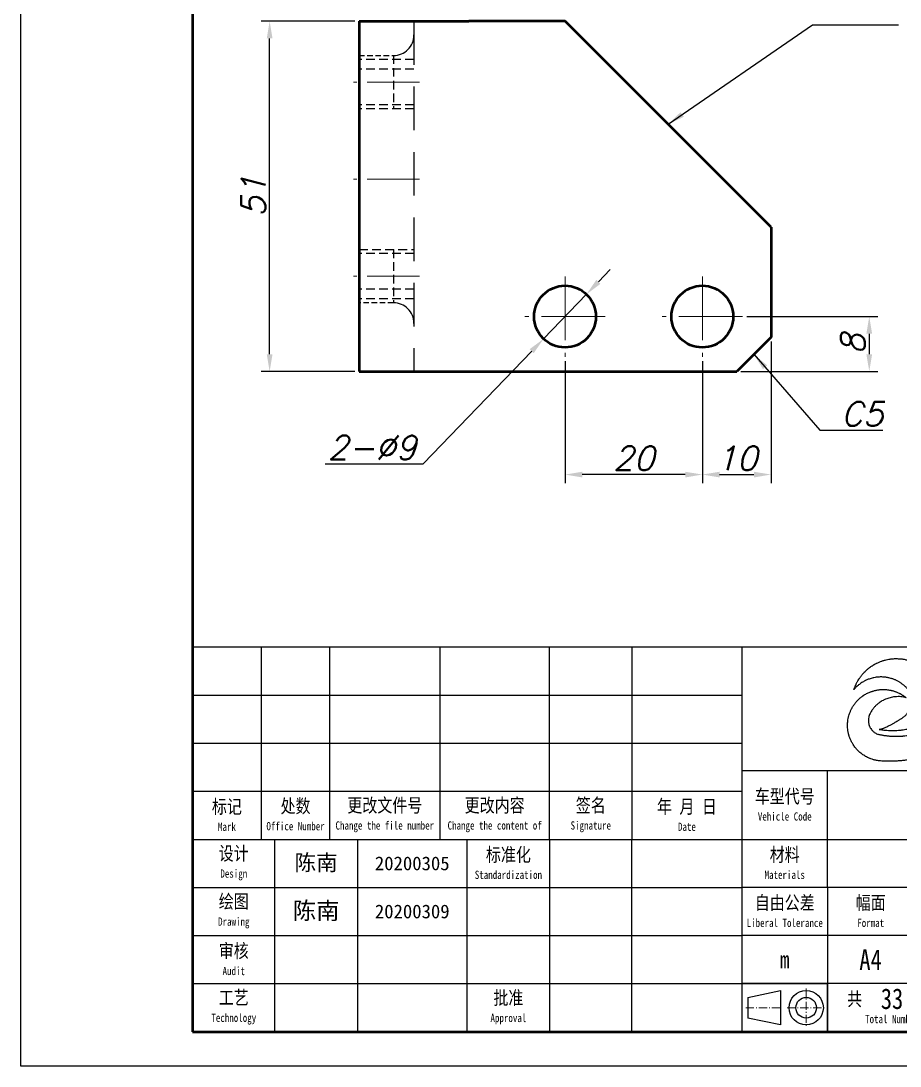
# Model space of a CAD drawing. Header units: inches. Extents: x 17901 to 26602, y 9673 to 14036.
# Drawn here: x 20985.2 to 21113.2, y 13161.6 to 13313.8 of the extents above; entities that cross this region are included whole.
import ezdxf

# ---------------------------------------------------------------- set-up
doc = ezdxf.new("R2010")
doc.units = ezdxf.units.IN
doc.header["$MEASUREMENT"] = 0
for name, pattern in [('CENTER', [50.8, 31.75, -6.35, 6.35, -6.35]), ('DASHDOT', [18.5, 12, -3, 0.5, -3]), ('DASHED2', [9.525, 6.35, -3.175])]:
    doc.linetypes.add(name, pattern=pattern)
for name, color, linetype, lineweight in [('中心线', 1, 'CENTER', 15), ('图框_内框线', 5, 'Continuous', 50), ('标注线', 3, 'Continuous', 25), ('粗实线', 7, 'Continuous', 50), ('细实线', 4, 'Continuous', 25), ('细点划线', 1, 'DASHDOT', 20), ('虚线', 2, 'DASHED2', 25)]:
    doc.layers.add(name, color=color, linetype=linetype, lineweight=lineweight)
doc.styles.add('DIM_FONT', font='romans.shx', dxfattribs={"oblique": 15})
doc.styles.add('宋体', font='', dxfattribs={"width": 0.8, "height": 5})
doc.styles.add('楷体', font='KTGB2312.ttf', dxfattribs={"height": 5})
doc.styles.get('宋体').set_extended_font_data('SimSun')
doc.dimstyles.new('幅面 1：1$0', dxfattribs={"dimtxt": 3.5, "dimasz": 2.5, "dimexe": 1.25, "dimexo": 0.625, "dimtad": 1, "dimdsep": 46, "dimtxsty": 'DIM_FONT', "dimcen": 2.5, "dimclrd": 256, "dimclre": 256, "dimclrt": 256, "dimadec": 0, "dimazin": 0, "dimtm": 1e-09, "dimtfac": 0.5, "dimtmove": 0, "dimatfit": 3, "dimfxl": 1, "dimlwd": -1, "dimarcsym": 0})
doc.dimstyles.new('幅面 1：1$3', dxfattribs={"dimtxt": 3.5, "dimasz": 2.5, "dimexe": 1.25, "dimexo": 0.625, "dimtad": 1, "dimtih": 1, "dimtoh": 1, "dimdsep": 46, "dimtxsty": 'DIM_FONT', "dimcen": 2.5, "dimclrd": 256, "dimclre": 256, "dimclrt": 256, "dimazin": 2, "dimtfac": 0.5, "dimtmove": 0, "dimatfit": 3, "dimfxl": 1, "dimlwd": -1, "dimlwe": -1, "dimarcsym": 0})
doc.dimstyles.new('幅面 1：1$7', dxfattribs={"dimtxt": 3.5, "dimasz": 2.5, "dimexe": 1.25, "dimexo": 0.625, "dimtad": 1, "dimdsep": 46, "dimtxsty": 'DIM_FONT', "dimcen": 2.5, "dimclrd": 256, "dimclrt": 256, "dimadec": 0, "dimazin": 0, "dimtfac": 1, "dimtmove": 0, "dimatfit": 3, "dimfxl": 1, "dimlwd": -1, "dimarcsym": 0})

# ---------------------------------------------------------------- blocks, each defined once
blk = doc.blocks.new('标题栏')
at = {"color": 3}
for points, knots in [([(5938.18, 3350.29), (5938.18, 3350.3), (5938.26, 3350.47), (5938.31, 3350.62), (5938.4, 3350.83), (5938.49, 3351.04), (5938.57, 3351.22), (5938.67, 3351.4), (5938.79, 3351.61), (5938.9, 3351.79), (5939.04, 3352), (5939.14, 3352.15), (5939.22, 3352.25), (5939.34, 3352.4), (5939.45, 3352.53), (5939.57, 3352.67), (5939.71, 3352.82), (5939.88, 3352.99), (5940.06, 3353.15), (5940.21, 3353.29), (5940.38, 3353.42), (5940.57, 3353.57), (5940.77, 3353.7), (5940.96, 3353.83), (5941.18, 3353.96), (5941.38, 3354.07), (5941.59, 3354.17), (5941.75, 3354.24), (5941.98, 3354.34), (5942.16, 3354.41), (5942.38, 3354.48), (5942.55, 3354.54), (5942.78, 3354.6), (5943.08, 3354.67), (5943.43, 3354.73), (5943.71, 3354.77), (5943.98, 3354.79), (5944.22, 3354.8), (5944.48, 3354.8), (5944.73, 3354.79), (5944.97, 3354.77), (5945.19, 3354.75), (5945.42, 3354.72), (5945.71, 3354.66), (5946.04, 3354.58), (5946.36, 3354.49), (5946.66, 3354.38), (5946.88, 3354.3), (5947.18, 3354.16), (5947.34, 3354.08), (5947.54, 3353.98), (5947.78, 3353.83), (5947.94, 3353.74), (5948.12, 3353.61), (5948.31, 3353.47), (5948.47, 3353.35), (5948.59, 3353.25), (5948.77, 3353.09), (5948.91, 3352.95), (5949.07, 3352.8), (5949.21, 3352.64), (5949.35, 3352.48), (5949.49, 3352.3), (5949.61, 3352.15), (5949.72, 3352), (5949.8, 3351.88), (5949.88, 3351.75), (5949.88, 3351.75), (5949.88, 3351.75)], [35.108024, 35.108024, 35.108024, 35.108024, 35.218126, 35.434928, 35.67466, 35.929204, 36.105223, 36.307614, 36.510709, 36.843388, 37.03131, 37.22957, 37.407039, 37.579795, 37.765882, 37.910296, 38.165232, 38.45242, 38.604655, 38.837645, 39.053203, 39.324256, 39.499783, 39.787063, 39.990147, 40.300635, 40.425212, 40.707392, 40.898186, 41.141731, 41.308118, 41.488238, 41.739059, 42.054797, 42.436785, 42.717731, 42.963028, 43.224914, 43.493523, 43.732411, 43.940977, 44.1945, 44.407195, 44.690306, 45.195342, 45.562036, 45.777731, 46.044194, 46.361671, 46.591657, 46.776271, 47.072593, 47.27435, 47.496482, 47.747907, 47.987398, 48.154842, 48.29747, 48.578571, 48.781662, 48.991899, 49.255873, 49.432303, 49.634005, 49.806929, 49.983459, 50.101051, 50.130419, 50.130419, 50.130419, 50.130419]), ([(5956.8, 3352.38), (5955.98, 3352.45), (5955.37, 3352.38), (5954.67, 3352.18), (5953.88, 3351.76), (5953.37, 3351.33), (5952.9, 3350.75), (5952.45, 3350.13), (5952.14, 3349.52), (5951.83, 3348.85), (5951.47, 3348.33), (5951.22, 3347.96), (5950.89, 3347.53), (5950.63, 3347.11), (5950.23, 3346.65), (5949.66, 3346.22), (5949.02, 3345.77), (5948.32, 3345.38), (5947.75, 3345.11), (5947.24, 3344.9), (5946.77, 3344.74), (5946.29, 3344.6), (5945.81, 3344.48), (5945.35, 3344.4), (5944.89, 3344.34), (5944.47, 3344.3), (5944.08, 3344.28), (5943.73, 3344.28), (5943.37, 3344.29), (5943.01, 3344.31), (5942.6, 3344.35), (5942.33, 3344.39), (5942.12, 3344.42), (5941.99, 3344.45), (5941.89, 3344.47), (5941.85, 3344.47)], [0, 0, 0, 0, 0.745276, 1.596, 2.353849, 3.042713, 3.690997, 4.509815, 5.077403, 5.784929, 6.578362, 7.01476, 7.418285, 7.913463, 8.572137, 9.198647, 10.204965, 10.904053, 11.649189, 12.126625, 12.536093, 13.104049, 13.629664, 14.010251, 14.4747, 14.919286, 15.28553, 15.653757, 15.929166, 16.396996, 16.790652, 17.077894, 17.30758, 17.440224, 17.51261, 17.51261, 17.51261, 17.51261]), ([(5941.85, 3344.47), (5941.95, 3344.5), (5942.05, 3344.53), (5942.16, 3344.56), (5942.34, 3344.62), (5942.49, 3344.67), (5942.64, 3344.73), (5942.88, 3344.83), (5943.11, 3344.93), (5943.36, 3345.05), (5943.57, 3345.15), (5943.75, 3345.26), (5943.92, 3345.36), (5944.11, 3345.47), (5944.25, 3345.56), (5944.41, 3345.66), (5944.5, 3345.7), (5944.64, 3345.81), (5944.82, 3345.87), (5944.93, 3345.97), (5945.07, 3346.05), (5945.2, 3346.13), (5945.32, 3346.21), (5945.45, 3346.31), (5945.6, 3346.43), (5945.69, 3346.52), (5945.82, 3346.65), (5945.9, 3346.74), (5946.02, 3346.89), (5946.12, 3347.03), (5946.23, 3347.21), (5946.3, 3347.34), (5946.4, 3347.54), (5946.47, 3347.71), (5946.52, 3347.88), (5946.57, 3348.06), (5946.62, 3348.27), (5946.64, 3348.43), (5946.66, 3348.59), (5946.66, 3348.75), (5946.66, 3348.92), (5946.65, 3349.13), (5946.62, 3349.32), (5946.58, 3349.5), (5946.53, 3349.65), (5946.46, 3349.82), (5946.34, 3350), (5946.25, 3350.12), (5946.15, 3350.25), (5946.06, 3350.35), (5945.93, 3350.49), (5945.8, 3350.62), (5945.7, 3350.72), (5945.61, 3350.8), (5945.52, 3350.88), (5945.38, 3351), (5945.25, 3351.1), (5945.13, 3351.19), (5944.98, 3351.29), (5944.85, 3351.38), (5944.67, 3351.48), (5944.5, 3351.57), (5944.34, 3351.65), (5944.16, 3351.73), (5943.97, 3351.8), (5943.78, 3351.87), (5943.54, 3351.94), (5943.32, 3352), (5943.07, 3352.05), (5942.83, 3352.09), (5942.54, 3352.12), (5942.28, 3352.13), (5942.01, 3352.13), (5941.7, 3352.12), (5941.41, 3352.08), (5941.14, 3352.03), (5940.84, 3351.97), (5940.55, 3351.88), (5940.25, 3351.78), (5940, 3351.67), (5939.75, 3351.55), (5939.56, 3351.44), (5939.33, 3351.3), (5939.1, 3351.14), (5938.89, 3350.98), (5938.68, 3350.8), (5938.51, 3350.65), (5938.32, 3350.45), (5938.26, 3350.38), (5938.2, 3350.31), (5938.19, 3350.3), (5938.18, 3350.29)], [17.542293, 17.542293, 17.542293, 17.542293, 17.65159, 17.854593, 18.013116, 18.149611, 18.313542, 18.544521, 18.875541, 19.079753, 19.34871, 19.57107, 19.765371, 19.983351, 20.193247, 20.281163, 20.42726, 20.596686, 20.762703, 20.956917, 21.130626, 21.293146, 21.451465, 21.636197, 21.766917, 21.928679, 22.055634, 22.213438, 22.378953, 22.532136, 22.742568, 22.888258, 23.049376, 23.303136, 23.447741, 23.617055, 23.863418, 24.003866, 24.132193, 24.382297, 24.560997, 24.701644, 24.937616, 25.128607, 25.285694, 25.439113, 25.684211, 25.864184, 26.03457, 26.229648, 26.350982, 26.564352, 26.701032, 26.868815, 26.996982, 27.159016, 27.333878, 27.474015, 27.637445, 27.790842, 27.945295, 28.197985, 28.44143, 28.606434, 28.801527, 29.033546, 29.215964, 29.507831, 29.728543, 29.982851, 30.225595, 30.579106, 30.820104, 31.114203, 31.387581, 31.698556, 31.940777, 32.272504, 32.555805, 32.966694, 33.064518, 33.29302, 33.53118, 33.855824, 34.107556, 34.33513, 34.620369, 34.85826, 35.024053, 35.099152, 35.107393, 35.107393, 35.107393, 35.107393]), ([(5949.37, 3340.89), (5949.23, 3340.84), (5948.97, 3340.75), (5948.47, 3340.6), (5948.05, 3340.48), (5947.54, 3340.35), (5947.25, 3340.28), (5946.95, 3340.22), (5946.56, 3340.14), (5946.25, 3340.09), (5945.85, 3340.03), (5945.42, 3339.97), (5945.09, 3339.94), (5944.64, 3339.9), (5944.36, 3339.88), (5944.01, 3339.86), (5943.75, 3339.86), (5943.54, 3339.85), (5943.31, 3339.85), (5943.07, 3339.86), (5942.79, 3339.86), (5942.44, 3339.88), (5942.1, 3339.89), (5941.8, 3339.92), (5941.48, 3339.98), (5941.28, 3340.02), (5940.98, 3340.1), (5940.73, 3340.18), (5940.45, 3340.29), (5940.19, 3340.41), (5939.88, 3340.57), (5939.64, 3340.72), (5939.41, 3340.87), (5939.18, 3341.06), (5938.96, 3341.24), (5938.76, 3341.43), (5938.58, 3341.63), (5938.41, 3341.83), (5938.25, 3342.04), (5938.1, 3342.26), (5937.96, 3342.48), (5937.84, 3342.71), (5937.73, 3342.94), (5937.64, 3343.15), (5937.56, 3343.36), (5937.5, 3343.54), (5937.44, 3343.75), (5937.39, 3343.94), (5937.35, 3344.14), (5937.31, 3344.36), (5937.29, 3344.58), (5937.27, 3344.83), (5937.26, 3345.11), (5937.27, 3345.34), (5937.28, 3345.56), (5937.31, 3345.79), (5937.35, 3346.03), (5937.4, 3346.29), (5937.45, 3346.49), (5937.55, 3346.81), (5937.63, 3347.01), (5937.71, 3347.22), (5937.8, 3347.41), (5937.9, 3347.58), (5937.99, 3347.76), (5938.08, 3347.9), (5938.19, 3348.06), (5938.32, 3348.24), (5938.47, 3348.43), (5938.6, 3348.58), (5938.74, 3348.73), (5938.88, 3348.87), (5939.09, 3349.06), (5939.3, 3349.23), (5939.5, 3349.37), (5939.63, 3349.46), (5939.82, 3349.58), (5940.05, 3349.71), (5940.29, 3349.82), (5940.54, 3349.93), (5940.75, 3350.01), (5940.91, 3350.06), (5941.11, 3350.12), (5941.31, 3350.17), (5941.56, 3350.22), (5941.85, 3350.27), (5942.07, 3350.29), (5942.34, 3350.3), (5942.6, 3350.3), (5942.92, 3350.29), (5943.22, 3350.25), (5943.45, 3350.21), (5943.67, 3350.17), (5943.86, 3350.13), (5944.05, 3350.06), (5944.22, 3350), (5944.35, 3349.95), (5944.55, 3349.87), (5944.74, 3349.79), (5944.89, 3349.71), (5945.01, 3349.65), (5945.13, 3349.57), (5945.25, 3349.5), (5945.36, 3349.43), (5945.43, 3349.38), (5945.5, 3349.34), (5945.58, 3349.27), (5945.65, 3349.23), (5945.73, 3349.16), (5945.79, 3349.11)], [3929.911695, 3929.911695, 3929.911695, 3929.911695, 3965.251997, 3996.025764, 4058.21001, 4087.996669, 4121.686025, 4149.818504, 4175.482741, 4208.339946, 4237.982306, 4264.01656, 4319.444623, 4347.117583, 4367.230935, 4401.286443, 4422.148275, 4439.337667, 4456.916206, 4476.473922, 4501.380226, 4523.424149, 4564.25259, 4591.670766, 4613.252264, 4633.752188, 4649.096958, 4683.191528, 4697.821973, 4727.060159, 4751.195265, 4778.387782, 4803.115383, 4823.594778, 4848.513636, 4870.548159, 4891.695867, 4913.397241, 4936.224586, 4959.48708, 4978.72065, 5001.323686, 5024.293898, 5043.07028, 5064.845337, 5080.083432, 5094.062053, 5116.916987, 5134.306269, 5152.769457, 5170.722413, 5197.111833, 5216.244089, 5237.638277, 5259.307665, 5273.066358, 5301.889422, 5319.308373, 5340.788225, 5368.412779, 5389.401534, 5407.142622, 5425.425324, 5441.323558, 5464.1411, 5477.361688, 5489.605443, 5505.332199, 5524.482895, 5548.503439, 5562.136547, 5578.221027, 5599.034541, 5634.232695, 5647.991678, 5659.995825, 5676.705143, 5700.02574, 5724.156128, 5752.712683, 5767.372128, 5781.593717, 5796.869249, 5819.409493, 5834.197198, 5862.90451, 5882.973429, 5900.248322, 5924.810166, 5954.450141, 5980.99743, 6002.053283, 6015.501592, 6036.64637, 6052.091626, 6068.500433, 6082.270815, 6100.114686, 6122.169126, 6136.102864, 6145.558272, 6156.538419, 6167.87232, 6180.225642, 6191.873621, 6202.087501, 6212.342323, 6219.125243, 6229.65758, 6229.65758, 6229.65758, 6229.65758]), ([(5945.79, 3349.11), (5945.54, 3349.17), (5945.15, 3349.26), (5944.61, 3349.27), (5944.07, 3349.24), (5943.47, 3349.13), (5942.89, 3348.94), (5942.45, 3348.73), (5942.09, 3348.52), (5941.73, 3348.26), (5941.34, 3347.94), (5941.06, 3347.6), (5940.83, 3347.3), (5940.65, 3347.01), (5940.54, 3346.81), (5940.41, 3346.53), (5940.33, 3346.23), (5940.3, 3346), (5940.29, 3345.66), (5940.32, 3345.46), (5940.36, 3345.26), (5940.41, 3345.1), (5940.48, 3344.92), (5940.58, 3344.73), (5940.71, 3344.52), (5940.86, 3344.33), (5941.01, 3344.19), (5941.18, 3344.05), (5941.36, 3343.93), (5941.61, 3343.82), (5941.82, 3343.77), (5941.98, 3343.74), (5942.16, 3343.7), (5942.34, 3343.67), (5942.55, 3343.63), (5942.81, 3343.6), (5942.98, 3343.58), (5943.2, 3343.55), (5943.4, 3343.53), (5943.6, 3343.52), (5943.83, 3343.51), (5944.06, 3343.5), (5944.31, 3343.49), (5944.54, 3343.49), (5944.72, 3343.5), (5944.93, 3343.5), (5945.16, 3343.52), (5945.48, 3343.54), (5945.74, 3343.57), (5946.05, 3343.61), (5946.27, 3343.64), (5946.54, 3343.69), (5946.88, 3343.75), (5947.19, 3343.82), (5947.51, 3343.9), (5947.82, 3343.99), (5948.28, 3344.14), (5948.63, 3344.26), (5949.05, 3344.43), (5949.44, 3344.6), (5949.8, 3344.78), (5950.3, 3345.04), (5950.9, 3345.4), (5951.49, 3345.81), (5951.86, 3346.08), (5952.1, 3346.27), (5952.28, 3346.43), (5952.55, 3346.67)], [0, 0, 0, 0, 66.281193, 99.345928, 138.588314, 199.134777, 257.099757, 292.931742, 321.72795, 364.398706, 407.272996, 448.445341, 483.916612, 505.465289, 524.457422, 554.184883, 577.454685, 617.543899, 633.901658, 651.862788, 668.187844, 682.322706, 696.194721, 721.550299, 749.051415, 766.735442, 779.115848, 796.999933, 819.027033, 837.88856, 853.200039, 866.471428, 882.922906, 899.319446, 918.571686, 937.820212, 956.883336, 976.083892, 991.921647, 1009.804259, 1027.876339, 1050.005586, 1070.601049, 1089.338635, 1104.778299, 1119.033194, 1146.133276, 1161.901206, 1200.292728, 1213.481515, 1230.563059, 1258.065867, 1288.950141, 1307.351901, 1335.564444, 1361.347455, 1393.208418, 1444.469791, 1475.12126, 1508.185671, 1536.215694, 1573.549795, 1667.547913, 1710.19249, 1752.663845, 1782.220569, 1792.196969, 1792.196969, 1792.196969, 1792.196969])]:
    blk.add_open_spline(points, degree=3, knots=knots, dxfattribs=at)
at = {"layer": '标注线'}
for p, q in [((5851.87, 3356.48), (5851.87, 3328.48)), ((5861.87, 3328.48), (5861.87, 3356.48)), ((5877.87, 3356.48), (5877.87, 3328.48)), ((5893.87, 3328.48), (5893.87, 3356.48)), ((5905.87, 3356.48), (5905.87, 3328.48)), ((5921.87, 3356.48), (5921.87, 3300.48)), ((5841.87, 3349.48), (5921.87, 3349.48)), ((5841.87, 3342.48), (5921.87, 3342.48)), ((5971.87, 3338.48), (5921.87, 3338.48)), ((5934.37, 3321.48), (5934.37, 3338.48)), ((5841.87, 3335.48), (5921.87, 3335.48)), ((5841.87, 3328.48), (5971.87, 3328.48)), ((5853.87, 3300.48), (5853.87, 3328.48)), ((5865.87, 3328.48), (5865.87, 3300.48)), ((5881.87, 3300.48), (5881.87, 3328.48)), ((5893.87, 3328.48), (5893.87, 3300.48)), ((5905.87, 3300.48), (5905.87, 3328.48)), ((5841.87, 3321.48), (5921.87, 3321.48)), ((6021.87, 3321.48), (5921.87, 3321.48)), ((5934.37, 3321.48), (5934.37, 3300.48)), ((5841.87, 3314.48), (5921.87, 3314.48)), ((5971.87, 3314.48), (5921.87, 3314.48)), ((5841.87, 3307.48), (5921.87, 3307.48)), ((5971.87, 3307.48), (5921.87, 3307.48))]:
    blk.add_line(p, q, dxfattribs=at)
blk.add_lwpolyline([(6021.87, 3356.48), (5841.87, 3356.48), (5841.87, 3300.48), (6021.87, 3300.48), (6021.87, 3356.48)], dxfattribs=at)
at = {"layer": '标注线', "attachment_point": 5, "style": '宋体'}
for s, insert, char_height, width in [('车型代号{\\H0.6x;Vehicle Code}', (5928.12, 3333.48), 2, 12.5), ('标记\\P{\\H0.6x;Mark}', (5846.87, 3331.98), 2, 10), ('处数\\P{\\H0.6x;Office Number}', (5856.87, 3332.06), 2, 10), ('更改文件号\\P{\\H0.6x;Change the file number}', (5869.87, 3331.98), 2, 16), ('更改内容\\P{\\H0.6x;Change the content of}', (5885.87, 3331.98), 2, 16), ('签名\\P{\\H0.6x;Signature}', (5899.87, 3331.98), 2, 12), ('年 月 日\\P{\\H0.6x;Date}', (5913.87, 3331.98), 2, 16), ('设计\\P{\\H0.6x;Design}', (5847.87, 3324.98), 2, 12), ('标准化\\P{\\H0.6x;Standardization}', (5887.87, 3324.98), 2, 12), ('材料\\P{\\H0.6x;Materials}', (5928.12, 3324.98), 2, 12.5), ('绘图\\P{\\H0.6x;Drawing}', (5847.87, 3317.98), 2, 12), ('自由公差\\P{\\H0.6x;Liberal Tolerance}', (5928.12, 3317.98), 2, 12.5), ('幅面\\P{\\H0.6x;Format}', (5940.64, 3317.98), 2, 12.5404), ('审核\\P{\\H0.6x;Audit}', (5847.87, 3310.98), 2, 12), ('m', (5928.12, 3310.98), 2.5, 12.5), ('工艺\\P{\\H0.6x;Technology}', (5847.87, 3303.98), 2, 12), ('批准\\P{\\H0.6x;Approval}', (5887.87, 3303.98), 2, 12), ('共        张\\P{\\H0.6x;Total Number}', (5943.74, 3303.98), 2, 18.75)]:
    blk.add_mtext(s, dxfattribs=dict(at, insert=insert, char_height=char_height, width=width))
blk = doc.blocks.new('一角法')
at = {"layer": '标注线', "ltscale": 43.147169}
for p, q in [((20.06, 46.92), (7.56, 46.92)), ((7.56, 46.92), (7.56, 39.92)), ((20.06, 39.92), (20.06, 46.92)), ((7.56, 39.92), (20.06, 39.92))]:
    blk.add_line(p, q, dxfattribs=at)
at = {"layer": '细实线', "ltscale": 43.147169}
for p, q in [((8.44, 44.92), (13.18, 45.92)), ((13.18, 45.92), (13.18, 40.92)), ((8.44, 44.92), (8.44, 41.92)), ((13.19, 40.92), (8.44, 41.92))]:
    blk.add_line(p, q, dxfattribs=at)
for radius in [2.5, 1.5]:
    blk.add_circle((16.93, 43.42), radius, dxfattribs=at)
at = {"layer": '细点划线', "ltscale": 0.1}
for p, q in [((16.93, 46.2), (16.93, 40.68)), ((8.13, 43.42), (13.43, 43.42)), ((14.17, 43.42), (19.69, 43.42))]:
    blk.add_line(p, q, dxfattribs=at)
blk = doc.blocks.new('*D172')
at = {"layer": 'Defpoints', "color": 0, "transparency": 16777216}
for p in [(21021.39, 13313.78), (21034.42, 13313.78), (21034.42, 13262.78)]:
    blk.add_point(p, dxfattribs=at)
at = {"layer": '标注线', "lineweight": -2, "transparency": 16777216}
for p, q in [((21033.79, 13313.78), (21020.14, 13313.78)), ((21033.79, 13262.78), (21020.14, 13262.78))]:
    blk.add_line(p, q, dxfattribs=at)
at = {"layer": '标注线', "transparency": 16777216}
blk.add_line((21021.39, 13265.28), (21021.39, 13311.28), dxfattribs=at)
for points in [[(21020.98, 13311.28), (21021.81, 13311.28), (21021.39, 13313.78)], [(21020.98, 13265.28), (21021.81, 13265.28), (21021.39, 13262.78)]]:
    blk.add_solid(points, dxfattribs=at)
at = {"layer": '标注线', "transparency": 16777216, "insert": (21019.02, 13288.28), "char_height": 3.5, "attachment_point": 5, "rotation": 90, "style": 'DIM_FONT'}
blk.add_mtext('51', dxfattribs=at)
blk = doc.blocks.new('*D173')
at = {"layer": 'Defpoints', "color": 0, "transparency": 16777216}
for p in [(21064.42, 13264.93), (21084.42, 13264.93), (21064.42, 13247.77)]:
    blk.add_point(p, dxfattribs=at)
at = {"layer": '标注线', "lineweight": -2, "transparency": 16777216}
for p, q in [((21064.42, 13264.3), (21064.42, 13246.52)), ((21084.42, 13264.3), (21084.42, 13246.52))]:
    blk.add_line(p, q, dxfattribs=at)
at = {"layer": '标注线', "transparency": 16777216}
blk.add_line((21081.92, 13247.77), (21066.92, 13247.77), dxfattribs=at)
for points in [[(21066.92, 13248.18), (21066.92, 13247.35), (21064.42, 13247.77)], [(21081.92, 13248.18), (21081.92, 13247.35), (21084.42, 13247.77)]]:
    blk.add_solid(points, dxfattribs=at)
at = {"layer": '标注线', "transparency": 16777216, "insert": (21074.42, 13250.14), "char_height": 3.5, "attachment_point": 5, "style": 'DIM_FONT'}
blk.add_mtext('20', dxfattribs=at)
blk = doc.blocks.new('*D174')
at = {"layer": 'Defpoints', "color": 0, "transparency": 16777216}
for p in [(21094.42, 13267.78), (21084.42, 13264.93), (21094.42, 13247.77)]:
    blk.add_point(p, dxfattribs=at)
at = {"layer": '标注线', "lineweight": -2, "transparency": 16777216}
for p, q in [((21094.42, 13267.15), (21094.42, 13246.52)), ((21084.42, 13264.3), (21084.42, 13246.52))]:
    blk.add_line(p, q, dxfattribs=at)
at = {"layer": '标注线', "transparency": 16777216}
blk.add_line((21086.92, 13247.77), (21091.92, 13247.77), dxfattribs=at)
for points in [[(21086.92, 13248.18), (21086.92, 13247.35), (21084.42, 13247.77)], [(21091.92, 13248.18), (21091.92, 13247.35), (21094.42, 13247.77)]]:
    blk.add_solid(points, dxfattribs=at)
at = {"layer": '标注线', "transparency": 16777216, "insert": (21089.42, 13250.14), "char_height": 3.5, "attachment_point": 5, "style": 'DIM_FONT'}
blk.add_mtext('10', dxfattribs=at)
blk = doc.blocks.new('*D175')
at = {"layer": 'Defpoints', "color": 0, "transparency": 16777216}
for p in [(21090.27, 13270.78), (21089.42, 13262.78), (21108.73, 13262.78)]:
    blk.add_point(p, dxfattribs=at)
at = {"layer": '标注线', "lineweight": -2, "transparency": 16777216}
for p, q in [((21090.89, 13270.78), (21109.98, 13270.78)), ((21090.04, 13262.78), (21109.98, 13262.78))]:
    blk.add_line(p, q, dxfattribs=at)
at = {"layer": '标注线', "transparency": 16777216}
blk.add_line((21108.73, 13268.28), (21108.73, 13265.28), dxfattribs=at)
for points in [[(21108.31, 13268.28), (21109.14, 13268.28), (21108.73, 13270.78)], [(21108.31, 13265.28), (21109.14, 13265.28), (21108.73, 13262.78)]]:
    blk.add_solid(points, dxfattribs=at)
at = {"layer": '标注线', "transparency": 16777216, "insert": (21106.35, 13266.78), "char_height": 3.5, "attachment_point": 5, "rotation": 90, "style": 'DIM_FONT'}
blk.add_mtext('8', dxfattribs=at)
blk = doc.blocks.new('*D176')
at = {"layer": 'Defpoints', "color": 0, "transparency": 16777216}
for p in [(21067.54, 13274.02), (21061.3, 13267.54)]:
    blk.add_point(p, dxfattribs=at)
at = {"layer": '标注线', "transparency": 16777216}
for p, q in [((21069.27, 13275.82), (21071.01, 13277.62)), ((21067.54, 13274.02), (21061.3, 13267.54)), ((21043.76, 13249.33), (21059.56, 13265.74)), ((21029.5, 13249.33), (21043.76, 13249.33))]:
    blk.add_line(p, q, dxfattribs=at)
for points in [[(21068.97, 13276.11), (21069.57, 13275.53), (21067.54, 13274.02)], [(21059.26, 13266.02), (21059.86, 13265.45), (21061.3, 13267.54)]]:
    blk.add_solid(points, dxfattribs=at)
at = {"layer": '标注线', "transparency": 16777216, "insert": (21036.31, 13251.7), "char_height": 3.5, "attachment_point": 5, "style": 'DIM_FONT'}
blk.add_mtext('2-%%c9', dxfattribs=at)

msp = doc.modelspace()

# ---------------------------------------------------------------- linework, layer by layer
at = {"layer": 'Defpoints'}
msp.add_lwpolyline([(20985.165, 13458.647), (21195.165, 13458.647), (21195.165, 13161.647), (20985.165, 13161.647)], close=True, dxfattribs=at)
at = {"layer": '中心线', "ltscale": 0.240015}
for p, q in [((21043.218, 13304.919), (21033.618, 13304.919)), ((21043.218, 13290.777), (21033.618, 13290.777)), ((21043.218, 13276.635), (21033.618, 13276.635))]:
    msp.add_line(p, q, dxfattribs=at)
at = {"layer": '中心线', "ltscale": 0.2925}
for p, q in [((21064.418, 13276.627), (21064.418, 13264.927)), ((21084.418, 13276.627), (21084.418, 13264.927))]:
    msp.add_line(p, q, dxfattribs=at)
at = {"layer": '中心线', "ltscale": 0.292499}
for p, q in [((21070.268, 13270.777), (21058.568, 13270.777)), ((21090.268, 13270.777), (21078.568, 13270.777))]:
    msp.add_line(p, q, dxfattribs=at)
at = {"layer": '图框_内框线'}
msp.add_lwpolyline([(21010.165, 13166.647), (21190.165, 13166.647), (21190.165, 13453.027), (21010.165, 13453.027)], close=True, dxfattribs=at)
at = {"layer": '粗实线'}
for p, q in [((21034.418, 13313.777), (21034.418, 13262.777)), ((21094.418, 13283.777), (21064.418, 13313.777)), ((21050.418, 13262.777), (21089.418, 13262.777))]:
    msp.add_line(p, q, dxfattribs=at)
at = {"layer": '粗实线', "ltscale": 0.4}
for p, q in [((21034.418, 13313.777), (21050.418, 13313.777)), ((21094.418, 13283.777), (21094.418, 13267.777)), ((21034.418, 13262.777), (21050.418, 13262.777))]:
    msp.add_line(p, q, dxfattribs=at)
at = {"layer": '粗实线', "ltscale": 0.35}
msp.add_line((21064.418, 13313.777), (21050.418, 13313.777), dxfattribs=at)
at = {"layer": '粗实线', "ltscale": 0.176777}
msp.add_line((21094.418, 13267.777), (21089.418, 13262.777), dxfattribs=at)
at = {"layer": '粗实线'}
for centre in [(21064.418, 13270.777), (21084.418, 13270.777)]:
    msp.add_circle(centre, 4.5, dxfattribs=at)
at = {"layer": '虚线'}
msp.add_line((21042.418, 13313.777), (21042.418, 13262.777), dxfattribs=at)
at = {"layer": '虚线', "ltscale": 0.125}
for p, q in [((21034.418, 13308.777), (21039.418, 13308.777)), ((21039.418, 13272.777), (21034.418, 13272.777))]:
    msp.add_line(p, q, dxfattribs=at)
at = {"layer": '虚线', "ltscale": 0.2}
for p, q in [((21042.418, 13308.22), (21034.418, 13308.22)), ((21042.418, 13308.219), (21034.418, 13308.219)), ((21042.418, 13306.777), (21034.418, 13306.777)), ((21042.418, 13301.62), (21034.418, 13301.62)), ((21042.418, 13301.619), (21034.418, 13301.619)), ((21042.418, 13301.027), (21034.418, 13301.027)), ((21034.418, 13280.527), (21042.418, 13280.527)), ((21042.418, 13279.936), (21034.418, 13279.936)), ((21042.418, 13279.935), (21034.418, 13279.935)), ((21042.418, 13274.777), (21034.418, 13274.777)), ((21042.418, 13273.336), (21034.418, 13273.336)), ((21042.418, 13273.335), (21034.418, 13273.335))]:
    msp.add_line(p, q, dxfattribs=at)
at = {"layer": '虚线', "ltscale": 0.19375}
for p, q in [((21039.418, 13308.777), (21039.418, 13301.027)), ((21039.418, 13280.527), (21039.418, 13272.777))]:
    msp.add_line(p, q, dxfattribs=at)
at = {"layer": '虚线'}
for centre, start, end in [((21039.418, 13311.777), 269.99998, 359.99997), ((21039.418, 13269.777), 359.99998, 89.99996)]:
    msp.add_arc(centre, 3, start, end, dxfattribs=at)

# ---------------------------------------------------------------- block references
at = {"layer": '细实线'}
for name, p in [('标题栏', (15168.299, 9866.172)), ('一角法', (21082.608, 13126.724))]:
    msp.add_blockref(name, p, dxfattribs=at)

# ---------------------------------------------------------------- texts
at = {"layer": '标注线', "insert": (21104.638, 13254.851), "char_height": 3.5, "attachment_point": 7, "style": 'DIM_FONT'}
msp.add_mtext('C5', dxfattribs=at)
at = {"layer": '细实线', "attachment_point": 5}
for s, insert, char_height, width, style in [('{\\fSTXingkai|b0|i0|c134|p2;陈南}', (21028.165, 13191.147), 2.3, 12, '楷体'), ('{\\fSimSun|b0|i0|c134|p2;20200305}', (21042.165, 13191.147), 2, 16, '楷体'), ('{\\fSTXingkai|b0|i0|c134|p2;陈南}', (21028.165, 13184.147), 2.5, 12, '楷体'), ('{\\fSimSun|b0|i0|c134|p2;20200309}', (21042.165, 13184.147), 2, 16, '楷体'), ('A4', (21108.915, 13177.147), 3, 12.50004, '宋体'), ('33', (21112.045, 13171.435), 3, 18.75536, '宋体')]:
    msp.add_mtext(s, dxfattribs=dict(at, insert=insert, char_height=char_height, width=width, style=style))

# ---------------------------------------------------------------- dimensions: what is measured, and where the dimension line sits
at = {"layer": '标注线'}
for base, p1, p2, picture, middle in [((21021.393, 13313.777), (21034.418, 13262.777), (21034.418, 13313.777), '*D172', (21019.018, 13288.277)), ((21108.726, 13262.777), (21090.268, 13270.777), (21089.418, 13262.777), '*D175', (21106.351, 13266.777))]:
    dim = msp.add_linear_dim(base=base, p1=p1, p2=p2, angle=90, dimstyle='幅面 1：1$0', dxfattribs=at)
    dim.commit()
    dim.dimension.update_dxf_attribs({"geometry": picture, "text_midpoint": middle})
dim = msp.add_diameter_dim_2p(p1=(21067.54, 13274.018), p2=(21061.297, 13267.536), dimstyle='幅面 1：1$3', override={"dimpost": '2-%%c<>'}, dxfattribs=at)
dim.commit()
dim.dimension.update_dxf_attribs({"geometry": '*D176', "text_midpoint": (21036.315, 13249.329), "dimtype": 163})
for base, p2, picture, middle in [((21094.418, 13247.766), (21094.418, 13267.777), '*D174', (21089.418, 13250.141)), ((21064.418, 13247.766), (21064.418, 13264.927), '*D173', (21074.418, 13250.141))]:
    dim = msp.add_linear_dim(base=base, p1=(21084.418, 13264.927), p2=p2, dimstyle='幅面 1：1$0', dxfattribs=at)
    dim.commit()
    dim.dimension.update_dxf_attribs({"geometry": picture, "text_midpoint": middle})

# ---------------------------------------------------------------- leaders
at = {"layer": '标注线', "annotation_type": 0, "has_hookline": 1, "hookline_direction": 0}
for points, text_width in [([(21079.418, 13298.777), (21100.459, 13313.237), (21102.959, 13313.237)], 9.402), ([(21091.918, 13265.277), (21101.513, 13254.226), (21104.013, 13254.226)], 6.081)]:
    msp.add_leader(points, dimstyle='幅面 1：1$7', override={"dimgap": 0.625, "dimtad": 1}, dxfattribs=dict(at, text_width=text_width))

doc.saveas('drawing.dxf')
